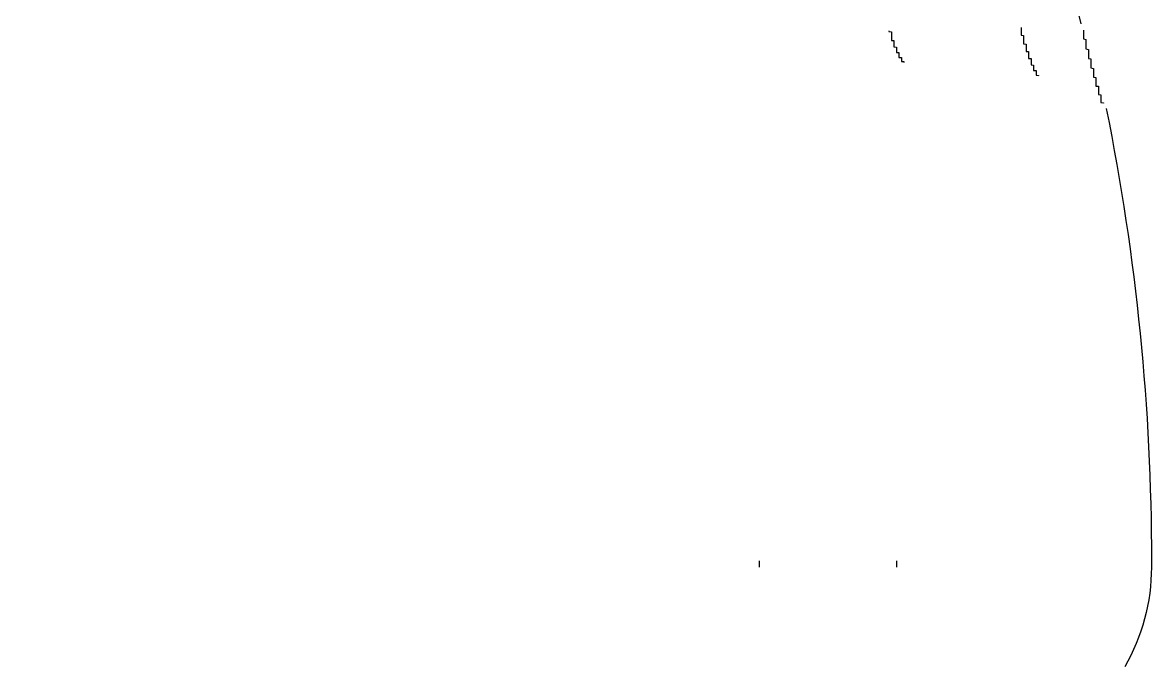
# Model space of a CAD drawing. Header units: millimetres. Extents: x 2698011 to 2856548, y 1019778 to 1210064.
# Drawn here: x 2783234.07 to 2783279.32, y 1123964.02 to 1123989.81 of the extents above; entities that cross this region are included whole.
import ezdxf

# ---------------------------------------------------------------- set-up
doc = ezdxf.new("R2010")
doc.units = ezdxf.units.MM
doc.layers.add('Bloques borde', color=9, linetype='Continuous')
doc.layers.add('Y_ CAJAS', color=9, linetype='Continuous')

# ---------------------------------------------------------------- blocks, each defined once
blk = doc.blocks.new('CO ALURA_  2500 tras 1120 CE ESQ - Inc')
at = {"layer": 'Bloques borde', "linetype": 'Continuous'}
for p, q in [((0.53009, -0.004742), (0.53009, -0.005)), ((0.53009, -0.004742), (0.53009, -0.005)), ((0.535583, -0.004742), (0.535583, -0.005)), ((0.535583, -0.004742), (0.535583, -0.005)), ((0.545794, -0.005), (0.545794, -0.004742)), ((0.545794, -0.005), (0.545794, -0.004742))]:
    blk.add_line(p, q, dxfattribs=at)
at = {"layer": 'Bloques borde'}
for points in [[(0.54307, -0.026259, 0), (0.54307, -0.026239, 0), (0.54307, -0.026219, 0), (0.54307, -0.026209, 0), (0.54307, -0.026189, 0), (0.54307, -0.026169, 0), (0.54307, -0.026149, 0), (0.54307, -0.026129, 0), (0.54307, -0.026119, 0), (0.54307, -0.026099, 0), (0.54307, -0.026079, 0), (0.54307, -0.026059, 0), (0.54307, -0.026049, 0), (0.54307, -0.026029, 0), (0.54307, -0.026009, 0), (0.54307, -0.025989, 0), (0.54307, -0.025979, 0), (0.54307, -0.025959, 0), (0.54307, -0.025939, 0), (0.54307, -0.025929, 0), (0.54307, -0.025909, 0), (0.54317, -0.025889, 0), (0.54317, -0.025879, 0), (0.54317, -0.025859, 0), (0.54317, -0.025839, 0), (0.54317, -0.025829, 0), (0.54317, -0.025809, 0), (0.54317, -0.025799, 0), (0.54317, -0.025779, 0), (0.54317, -0.025759, 0), (0.54317, -0.025749, 0), (0.54317, -0.025729, 0), (0.54317, -0.025709, 0), (0.54317, -0.025699, 0), (0.54317, -0.025679, 0), (0.54317, -0.025669, 0), (0.54317, -0.025649, 0), (0.54317, -0.025629, 0), (0.54317, -0.025619, 0), (0.54317, -0.025599, 0), (0.54317, -0.025589, 0), (0.54317, -0.025569, 0), (0.54317, -0.025549, 0), (0.54317, -0.025539, 0), (0.54317, -0.025519, 0), (0.54317, -0.025509, 0), (0.54327, -0.025489, 0), (0.54327, -0.025469, 0), (0.54327, -0.025459, 0), (0.54327, -0.025439, 0), (0.54327, -0.025429, 0), (0.54327, -0.025409, 0), (0.54327, -0.025389, 0), (0.54327, -0.025379, 0), (0.54327, -0.025359, 0), (0.54327, -0.025349, 0), (0.54327, -0.025329, 0), (0.54327, -0.025309, 0), (0.54327, -0.025299, 0), (0.54327, -0.025279, 0), (0.54327, -0.025269, 0), (0.54327, -0.025249, 0), (0.54327, -0.025239, 0), (0.54327, -0.025219, 0), (0.54327, -0.025199, 0), (0.54327, -0.025189, 0), (0.54327, -0.025169, 0), (0.54327, -0.025159, 0), (0.54327, -0.025139, 0), (0.54327, -0.025129, 0), (0.54337, -0.025109, 0), (0.54337, -0.025089, 0), (0.54337, -0.025079, 0), (0.54337, -0.025059, 0), (0.54337, -0.025049, 0), (0.54337, -0.025029, 0), (0.54337, -0.025019, 0), (0.54337, -0.024999, 0), (0.54337, -0.024989, 0), (0.54337, -0.024969, 0), (0.54337, -0.024959, 0), (0.54337, -0.024939, 0), (0.54337, -0.024929, 0), (0.54337, -0.024909, 0), (0.54337, -0.024899, 0), (0.54337, -0.024879, 0), (0.54337, -0.024869, 0), (0.54337, -0.024849, 0), (0.54337, -0.024839, 0), (0.54337, -0.024819, 0), (0.54337, -0.024809, 0), (0.54337, -0.024789, 0), (0.54337, -0.024779, 0), (0.54337, -0.024759, 0), (0.54337, -0.024749, 0), (0.54347, -0.024729, 0), (0.54347, -0.024719, 0), (0.54347, -0.024699, 0), (0.54347, -0.024689, 0), (0.54347, -0.024669, 0), (0.54347, -0.024659, 0), (0.54347, -0.024649, 0), (0.54347, -0.024629, 0), (0.54347, -0.024619, 0), (0.54347, -0.024599, 0), (0.54347, -0.024589, 0), (0.54347, -0.024579, 0), (0.54347, -0.024559, 0), (0.54347, -0.024549, 0), (0.54347, -0.024529, 0), (0.54347, -0.024519, 0), (0.54347, -0.024509, 0), (0.54347, -0.024489, 0), (0.54347, -0.024479, 0), (0.54347, -0.024469, 0), (0.54347, -0.024449, 0), (0.54347, -0.024439, 0), (0.54347, -0.024419, 0), (0.54347, -0.024409, 0), (0.54347, -0.024399, 0), (0.54347, -0.024389, 0), (0.54347, -0.024369, 0), (0.54357, -0.024359, 0), (0.54357, -0.024349, 0), (0.54357, -0.024329, 0), (0.54357, -0.024319, 0), (0.54357, -0.024309, 0), (0.54357, -0.024289, 0), (0.54357, -0.024279, 0), (0.54357, -0.024269, 0), (0.54357, -0.024259, 0), (0.54357, -0.024239, 0), (0.54357, -0.024229, 0), (0.54357, -0.024219, 0), (0.54357, -0.024209, 0), (0.54357, -0.024189, 0), (0.54357, -0.024179, 0), (0.54357, -0.024169, 0), (0.54357, -0.024159, 0), (0.54357, -0.024149, 0), (0.54357, -0.024129, 0), (0.54357, -0.024119, 0), (0.54357, -0.024109, 0), (0.54357, -0.024099, 0), (0.54357, -0.024089, 0), (0.54357, -0.024079, 0), (0.54357, -0.024069, 0), (0.54357, -0.024049, 0), (0.54357, -0.024039, 0), (0.54357, -0.024029, 0), (0.54357, -0.024019, 0), (0.54367, -0.024009, 0), (0.54367, -0.023999, 0), (0.54367, -0.023989, 0), (0.54367, -0.023979, 0), (0.54367, -0.023969, 0), (0.54367, -0.023949, 0), (0.54367, -0.023939, 0), (0.54367, -0.023929, 0), (0.54367, -0.023919, 0), (0.54367, -0.023909, 0), (0.54367, -0.023899, 0), (0.54367, -0.023889, 0), (0.54367, -0.023879, 0), (0.54367, -0.023869, 0), (0.54367, -0.023859, 0), (0.54367, -0.023849, 0), (0.54367, -0.023839, 0), (0.54367, -0.023829, 0), (0.54367, -0.023819, 0), (0.54367, -0.023809, 0), (0.54367, -0.023799, 0), (0.54367, -0.023789, 0), (0.54367, -0.023779, 0), (0.54367, -0.023769, 0), (0.54367, -0.023759, 0), (0.54367, -0.023759, 0), (0.54367, -0.023749, 0), (0.54367, -0.023739, 0), (0.54367, -0.023729, 0), (0.54367, -0.023719, 0), (0.54367, -0.023709, 0), (0.54367, -0.023699, 0), (0.54367, -0.023689, 0), (0.54367, -0.023679, 0), (0.54367, -0.023679, 0), (0.54377, -0.023669, 0), (0.54377, -0.023659, 0), (0.54377, -0.023649, 0), (0.54377, -0.023639, 0), (0.54377, -0.023629, 0), (0.54377, -0.023629, 0), (0.54377, -0.023619, 0), (0.54377, -0.023609, 0), (0.54377, -0.023599, 0), (0.54377, -0.023599, 0), (0.54377, -0.023589, 0), (0.54377, -0.023579, 0), (0.54377, -0.023569, 0), (0.54377, -0.023569, 0), (0.54377, -0.023559, 0), (0.54377, -0.023549, 0), (0.54377, -0.023539, 0), (0.54377, -0.023539, 0), (0.54377, -0.023529, 0), (0.54377, -0.023519, 0), (0.54377, -0.023519, 0), (0.54377, -0.023509, 0), (0.54377, -0.023509, 0), (0.54377, -0.023499, 0), (0.54377, -0.023489, 0), (0.54377, -0.023489, 0), (0.54377, -0.023479, 0), (0.54377, -0.023479, 0), (0.54377, -0.023469, 0), (0.54377, -0.023459, 0), (0.54377, -0.023459, 0), (0.54377, -0.023449, 0), (0.54377, -0.023449, 0), (0.54377, -0.023439, 0), (0.54377, -0.023439, 0), (0.54377, -0.023429, 0), (0.54377, -0.023429, 0), (0.54377, -0.023419, 0), (0.54377, -0.023419, 0), (0.54377, -0.023409, 0), (0.54377, -0.023409, 0), (0.54377, -0.023409, 0), (0.54377, -0.023399, 0), (0.54377, -0.023399, 0), (0.54377, -0.023389, 0), (0.54377, -0.023389, 0), (0.54377, -0.023389, 0), (0.54377, -0.023379, 0), (0.54377, -0.023379, 0), (0.54377, -0.023379, 0), (0.54377, -0.023369, 0), (0.54377, -0.023369, 0), (0.54377, -0.023369, 0), (0.54377, -0.023359, 0), (0.54377, -0.023359, 0), (0.54377, -0.023359, 0), (0.54377, -0.023359, 0), (0.54387, -0.023349, 0), (0.54387, -0.023349, 0), (0.54387, -0.023349, 0), (0.54387, -0.023349, 0), (0.54387, -0.023349, 0), (0.54387, -0.023349, 0), (0.54387, -0.023349, 0), (0.54387, -0.023339, 0), (0.54387, -0.023339, 0), (0.54387, -0.023339, 0), (0.54387, -0.023339, 0), (0.54387, -0.023339, 0), (0.54387, -0.023339, 0)], [(0.54307, -0.026259, 0), (0.54307, -0.026239, 0), (0.54307, -0.026219, 0), (0.54307, -0.026209, 0), (0.54307, -0.026189, 0), (0.54307, -0.026169, 0), (0.54307, -0.026149, 0), (0.54307, -0.026129, 0), (0.54307, -0.026119, 0), (0.54307, -0.026099, 0), (0.54307, -0.026079, 0), (0.54307, -0.026059, 0), (0.54307, -0.026049, 0), (0.54307, -0.026029, 0), (0.54307, -0.026009, 0), (0.54307, -0.025989, 0), (0.54307, -0.025979, 0), (0.54307, -0.025959, 0), (0.54307, -0.025939, 0), (0.54307, -0.025929, 0), (0.54307, -0.025909, 0), (0.54317, -0.025889, 0), (0.54317, -0.025879, 0), (0.54317, -0.025859, 0), (0.54317, -0.025839, 0), (0.54317, -0.025829, 0), (0.54317, -0.025809, 0), (0.54317, -0.025799, 0), (0.54317, -0.025779, 0), (0.54317, -0.025759, 0), (0.54317, -0.025749, 0), (0.54317, -0.025729, 0), (0.54317, -0.025709, 0), (0.54317, -0.025699, 0), (0.54317, -0.025679, 0), (0.54317, -0.025669, 0), (0.54317, -0.025649, 0), (0.54317, -0.025629, 0), (0.54317, -0.025619, 0), (0.54317, -0.025599, 0), (0.54317, -0.025589, 0), (0.54317, -0.025569, 0), (0.54317, -0.025549, 0), (0.54317, -0.025539, 0), (0.54317, -0.025519, 0), (0.54317, -0.025509, 0), (0.54327, -0.025489, 0), (0.54327, -0.025469, 0), (0.54327, -0.025459, 0), (0.54327, -0.025439, 0), (0.54327, -0.025429, 0), (0.54327, -0.025409, 0), (0.54327, -0.025389, 0), (0.54327, -0.025379, 0), (0.54327, -0.025359, 0), (0.54327, -0.025349, 0), (0.54327, -0.025329, 0), (0.54327, -0.025309, 0), (0.54327, -0.025299, 0), (0.54327, -0.025279, 0), (0.54327, -0.025269, 0), (0.54327, -0.025249, 0), (0.54327, -0.025239, 0), (0.54327, -0.025219, 0), (0.54327, -0.025199, 0), (0.54327, -0.025189, 0), (0.54327, -0.025169, 0), (0.54327, -0.025159, 0), (0.54327, -0.025139, 0), (0.54327, -0.025129, 0), (0.54337, -0.025109, 0), (0.54337, -0.025089, 0), (0.54337, -0.025079, 0), (0.54337, -0.025059, 0), (0.54337, -0.025049, 0), (0.54337, -0.025029, 0), (0.54337, -0.025019, 0), (0.54337, -0.024999, 0), (0.54337, -0.024989, 0), (0.54337, -0.024969, 0), (0.54337, -0.024959, 0), (0.54337, -0.024939, 0), (0.54337, -0.024929, 0), (0.54337, -0.024909, 0), (0.54337, -0.024899, 0), (0.54337, -0.024879, 0), (0.54337, -0.024869, 0), (0.54337, -0.024849, 0), (0.54337, -0.024839, 0), (0.54337, -0.024819, 0), (0.54337, -0.024809, 0), (0.54337, -0.024789, 0), (0.54337, -0.024779, 0), (0.54337, -0.024759, 0), (0.54337, -0.024749, 0), (0.54347, -0.024729, 0), (0.54347, -0.024719, 0), (0.54347, -0.024699, 0), (0.54347, -0.024689, 0), (0.54347, -0.024669, 0), (0.54347, -0.024659, 0), (0.54347, -0.024649, 0), (0.54347, -0.024629, 0), (0.54347, -0.024619, 0), (0.54347, -0.024599, 0), (0.54347, -0.024589, 0), (0.54347, -0.024579, 0), (0.54347, -0.024559, 0), (0.54347, -0.024549, 0), (0.54347, -0.024529, 0), (0.54347, -0.024519, 0), (0.54347, -0.024509, 0), (0.54347, -0.024489, 0), (0.54347, -0.024479, 0), (0.54347, -0.024469, 0), (0.54347, -0.024449, 0), (0.54347, -0.024439, 0), (0.54347, -0.024419, 0), (0.54347, -0.024409, 0), (0.54347, -0.024399, 0), (0.54347, -0.024389, 0), (0.54347, -0.024369, 0), (0.54357, -0.024359, 0), (0.54357, -0.024349, 0), (0.54357, -0.024329, 0), (0.54357, -0.024319, 0), (0.54357, -0.024309, 0), (0.54357, -0.024289, 0), (0.54357, -0.024279, 0), (0.54357, -0.024269, 0), (0.54357, -0.024259, 0), (0.54357, -0.024239, 0), (0.54357, -0.024229, 0), (0.54357, -0.024219, 0), (0.54357, -0.024209, 0), (0.54357, -0.024189, 0), (0.54357, -0.024179, 0), (0.54357, -0.024169, 0), (0.54357, -0.024159, 0), (0.54357, -0.024149, 0), (0.54357, -0.024129, 0), (0.54357, -0.024119, 0), (0.54357, -0.024109, 0), (0.54357, -0.024099, 0), (0.54357, -0.024089, 0), (0.54357, -0.024079, 0), (0.54357, -0.024069, 0), (0.54357, -0.024049, 0), (0.54357, -0.024039, 0), (0.54357, -0.024029, 0), (0.54357, -0.024019, 0), (0.54367, -0.024009, 0), (0.54367, -0.023999, 0), (0.54367, -0.023989, 0), (0.54367, -0.023979, 0), (0.54367, -0.023969, 0), (0.54367, -0.023949, 0), (0.54367, -0.023939, 0), (0.54367, -0.023929, 0), (0.54367, -0.023919, 0), (0.54367, -0.023909, 0), (0.54367, -0.023899, 0), (0.54367, -0.023889, 0), (0.54367, -0.023879, 0), (0.54367, -0.023869, 0), (0.54367, -0.023859, 0), (0.54367, -0.023849, 0), (0.54367, -0.023839, 0), (0.54367, -0.023829, 0), (0.54367, -0.023819, 0), (0.54367, -0.023809, 0), (0.54367, -0.023799, 0), (0.54367, -0.023789, 0), (0.54367, -0.023779, 0), (0.54367, -0.023769, 0), (0.54367, -0.023759, 0), (0.54367, -0.023759, 0), (0.54367, -0.023749, 0), (0.54367, -0.023739, 0), (0.54367, -0.023729, 0), (0.54367, -0.023719, 0), (0.54367, -0.023709, 0), (0.54367, -0.023699, 0), (0.54367, -0.023689, 0), (0.54367, -0.023679, 0), (0.54367, -0.023679, 0), (0.54377, -0.023669, 0), (0.54377, -0.023659, 0), (0.54377, -0.023649, 0), (0.54377, -0.023639, 0), (0.54377, -0.023629, 0), (0.54377, -0.023629, 0), (0.54377, -0.023619, 0), (0.54377, -0.023609, 0), (0.54377, -0.023599, 0), (0.54377, -0.023599, 0), (0.54377, -0.023589, 0), (0.54377, -0.023579, 0), (0.54377, -0.023569, 0), (0.54377, -0.023569, 0), (0.54377, -0.023559, 0), (0.54377, -0.023549, 0), (0.54377, -0.023539, 0), (0.54377, -0.023539, 0), (0.54377, -0.023529, 0), (0.54377, -0.023519, 0), (0.54377, -0.023519, 0), (0.54377, -0.023509, 0), (0.54377, -0.023509, 0), (0.54377, -0.023499, 0), (0.54377, -0.023489, 0), (0.54377, -0.023489, 0), (0.54377, -0.023479, 0), (0.54377, -0.023479, 0), (0.54377, -0.023469, 0), (0.54377, -0.023459, 0), (0.54377, -0.023459, 0), (0.54377, -0.023449, 0), (0.54377, -0.023449, 0), (0.54377, -0.023439, 0), (0.54377, -0.023439, 0), (0.54377, -0.023429, 0), (0.54377, -0.023429, 0), (0.54377, -0.023419, 0), (0.54377, -0.023419, 0), (0.54377, -0.023409, 0), (0.54377, -0.023409, 0), (0.54377, -0.023409, 0), (0.54377, -0.023399, 0), (0.54377, -0.023399, 0), (0.54377, -0.023389, 0), (0.54377, -0.023389, 0), (0.54377, -0.023389, 0), (0.54377, -0.023379, 0), (0.54377, -0.023379, 0), (0.54377, -0.023379, 0), (0.54377, -0.023369, 0), (0.54377, -0.023369, 0), (0.54377, -0.023369, 0), (0.54377, -0.023359, 0), (0.54377, -0.023359, 0), (0.54377, -0.023359, 0), (0.54377, -0.023359, 0), (0.54387, -0.023349, 0), (0.54387, -0.023349, 0), (0.54387, -0.023349, 0), (0.54387, -0.023349, 0), (0.54387, -0.023349, 0), (0.54387, -0.023349, 0), (0.54387, -0.023349, 0), (0.54387, -0.023339, 0), (0.54387, -0.023339, 0), (0.54387, -0.023339, 0), (0.54387, -0.023339, 0), (0.54387, -0.023339, 0), (0.54387, -0.023339, 0)], [(0.54057, -0.026369, 0), (0.54057, -0.026349, 0), (0.54057, -0.026339, 0), (0.54057, -0.026329, 0), (0.54057, -0.026319, 0), (0.54057, -0.026309, 0), (0.54057, -0.026289, 0), (0.54057, -0.026279, 0), (0.54057, -0.026269, 0), (0.54057, -0.026259, 0), (0.54057, -0.026249, 0), (0.54057, -0.026239, 0), (0.54057, -0.026229, 0), (0.54057, -0.026209, 0), (0.54057, -0.026199, 0), (0.54057, -0.026189, 0), (0.54057, -0.026179, 0), (0.54057, -0.026169, 0), (0.54057, -0.026159, 0), (0.54057, -0.026149, 0), (0.54057, -0.026139, 0), (0.54057, -0.026129, 0), (0.54057, -0.026109, 0), (0.54057, -0.026099, 0), (0.54057, -0.026089, 0), (0.54057, -0.026079, 0), (0.54057, -0.026069, 0), (0.54057, -0.026059, 0), (0.54067, -0.026049, 0), (0.54067, -0.026039, 0), (0.54067, -0.026029, 0), (0.54067, -0.026019, 0), (0.54067, -0.026009, 0), (0.54067, -0.025999, 0), (0.54067, -0.025989, 0), (0.54067, -0.025969, 0), (0.54067, -0.025959, 0), (0.54067, -0.025949, 0), (0.54067, -0.025939, 0), (0.54067, -0.025929, 0), (0.54067, -0.025919, 0), (0.54067, -0.025909, 0), (0.54067, -0.025899, 0), (0.54067, -0.025889, 0), (0.54067, -0.025879, 0), (0.54067, -0.025869, 0), (0.54067, -0.025859, 0), (0.54067, -0.025849, 0), (0.54067, -0.025839, 0), (0.54067, -0.025819, 0), (0.54067, -0.025809, 0), (0.54067, -0.025799, 0), (0.54067, -0.025789, 0), (0.54067, -0.025779, 0), (0.54067, -0.025769, 0), (0.54067, -0.025759, 0), (0.54067, -0.025749, 0), (0.54067, -0.025739, 0), (0.54067, -0.025729, 0), (0.54067, -0.025719, 0), (0.54067, -0.025709, 0), (0.54077, -0.025699, 0), (0.54077, -0.025689, 0), (0.54077, -0.025679, 0), (0.54077, -0.025659, 0), (0.54077, -0.025649, 0), (0.54077, -0.025639, 0), (0.54077, -0.025629, 0), (0.54077, -0.025619, 0), (0.54077, -0.025609, 0), (0.54077, -0.025599, 0), (0.54077, -0.025589, 0), (0.54077, -0.025579, 0), (0.54077, -0.025569, 0), (0.54077, -0.025559, 0), (0.54077, -0.025549, 0), (0.54077, -0.025539, 0), (0.54077, -0.025529, 0), (0.54077, -0.025519, 0), (0.54077, -0.025509, 0), (0.54077, -0.025499, 0), (0.54077, -0.025489, 0), (0.54077, -0.025479, 0), (0.54077, -0.025469, 0), (0.54077, -0.025459, 0), (0.54077, -0.025449, 0), (0.54077, -0.025439, 0), (0.54077, -0.025429, 0), (0.54077, -0.025419, 0), (0.54077, -0.025409, 0), (0.54087, -0.025399, 0), (0.54087, -0.025389, 0), (0.54087, -0.025379, 0), (0.54087, -0.025369, 0), (0.54087, -0.025359, 0), (0.54087, -0.025349, 0), (0.54087, -0.025339, 0), (0.54087, -0.025329, 0), (0.54087, -0.025319, 0), (0.54087, -0.025309, 0), (0.54087, -0.025299, 0), (0.54087, -0.025289, 0), (0.54087, -0.025279, 0), (0.54087, -0.025269, 0), (0.54087, -0.025259, 0), (0.54087, -0.025249, 0), (0.54087, -0.025239, 0), (0.54087, -0.025229, 0), (0.54087, -0.025219, 0), (0.54087, -0.025209, 0), (0.54087, -0.025199, 0), (0.54087, -0.025189, 0), (0.54087, -0.025179, 0), (0.54087, -0.025169, 0), (0.54087, -0.025159, 0), (0.54087, -0.025149, 0), (0.54087, -0.025139, 0), (0.54087, -0.025139, 0), (0.54087, -0.025129, 0), (0.54097, -0.025119, 0), (0.54097, -0.025109, 0), (0.54097, -0.025099, 0), (0.54097, -0.025089, 0), (0.54097, -0.025079, 0), (0.54097, -0.025069, 0), (0.54097, -0.025059, 0), (0.54097, -0.025059, 0), (0.54097, -0.025049, 0), (0.54097, -0.025039, 0), (0.54097, -0.025029, 0), (0.54097, -0.025019, 0), (0.54097, -0.025009, 0), (0.54097, -0.024999, 0), (0.54097, -0.024999, 0), (0.54097, -0.024989, 0), (0.54097, -0.024979, 0), (0.54097, -0.024969, 0), (0.54097, -0.024959, 0), (0.54097, -0.024949, 0), (0.54097, -0.024949, 0), (0.54097, -0.024939, 0), (0.54097, -0.024929, 0), (0.54097, -0.024919, 0), (0.54097, -0.024909, 0), (0.54097, -0.024909, 0), (0.54097, -0.024899, 0), (0.54097, -0.024889, 0), (0.54097, -0.024879, 0), (0.54097, -0.024869, 0), (0.54097, -0.024869, 0), (0.54107, -0.024859, 0), (0.54107, -0.024849, 0), (0.54107, -0.024839, 0), (0.54107, -0.024839, 0), (0.54107, -0.024829, 0), (0.54107, -0.024819, 0), (0.54107, -0.024809, 0), (0.54107, -0.024809, 0), (0.54107, -0.024799, 0), (0.54107, -0.024789, 0), (0.54107, -0.024789, 0), (0.54107, -0.024779, 0), (0.54107, -0.024769, 0), (0.54107, -0.024769, 0), (0.54107, -0.024759, 0), (0.54107, -0.024749, 0), (0.54107, -0.024749, 0), (0.54107, -0.024739, 0), (0.54107, -0.024729, 0), (0.54107, -0.024729, 0), (0.54107, -0.024719, 0), (0.54107, -0.024709, 0), (0.54107, -0.024709, 0), (0.54107, -0.024699, 0), (0.54107, -0.024689, 0), (0.54107, -0.024689, 0), (0.54107, -0.024679, 0), (0.54107, -0.024679, 0), (0.54107, -0.024669, 0), (0.54107, -0.024659, 0), (0.54107, -0.024659, 0), (0.54107, -0.024649, 0), (0.54107, -0.024649, 0), (0.54107, -0.024639, 0), (0.54117, -0.024639, 0), (0.54117, -0.024629, 0), (0.54117, -0.024629, 0), (0.54117, -0.024619, 0), (0.54117, -0.024609, 0), (0.54117, -0.024609, 0), (0.54117, -0.024599, 0), (0.54117, -0.024599, 0), (0.54117, -0.024589, 0), (0.54117, -0.024589, 0), (0.54117, -0.024579, 0), (0.54117, -0.024579, 0), (0.54117, -0.024569, 0), (0.54117, -0.024569, 0), (0.54117, -0.024569, 0), (0.54117, -0.024559, 0), (0.54117, -0.024559, 0), (0.54117, -0.024549, 0), (0.54117, -0.024549, 0), (0.54117, -0.024539, 0), (0.54117, -0.024539, 0), (0.54117, -0.024539, 0), (0.54117, -0.024529, 0), (0.54117, -0.024529, 0), (0.54117, -0.024519, 0), (0.54117, -0.024519, 0), (0.54117, -0.024519, 0), (0.54117, -0.024509, 0), (0.54117, -0.024509, 0), (0.54117, -0.024499, 0), (0.54117, -0.024499, 0), (0.54117, -0.024499, 0), (0.54117, -0.024489, 0), (0.54117, -0.024489, 0), (0.54117, -0.024489, 0), (0.54117, -0.024489, 0), (0.54117, -0.024479, 0), (0.54117, -0.024479, 0), (0.54117, -0.024479, 0), (0.54117, -0.024469, 0), (0.54117, -0.024469, 0), (0.54117, -0.024469, 0), (0.54117, -0.024469, 0), (0.54117, -0.024459, 0), (0.54117, -0.024459, 0), (0.54117, -0.024459, 0), (0.54117, -0.024459, 0), (0.54117, -0.024449, 0), (0.54117, -0.024449, 0), (0.54117, -0.024449, 0), (0.54117, -0.024449, 0), (0.54117, -0.024449, 0), (0.54127, -0.024439, 0), (0.54127, -0.024439, 0), (0.54127, -0.024439, 0), (0.54127, -0.024439, 0), (0.54127, -0.024439, 0), (0.54127, -0.024439, 0), (0.54127, -0.024439, 0), (0.54127, -0.024429, 0), (0.54127, -0.024429, 0), (0.54127, -0.024429, 0), (0.54127, -0.024429, 0), (0.54127, -0.024429, 0), (0.54127, -0.024429, 0), (0.54127, -0.024429, 0), (0.54127, -0.024429, 0), (0.54127, -0.024429, 0), (0.54127, -0.024429, 0), (0.54127, -0.024429, 0), (0.54127, -0.024429, 0), (0.54127, -0.024429, 0)], [(0.54057, -0.026369, 0), (0.54057, -0.026349, 0), (0.54057, -0.026339, 0), (0.54057, -0.026329, 0), (0.54057, -0.026319, 0), (0.54057, -0.026309, 0), (0.54057, -0.026289, 0), (0.54057, -0.026279, 0), (0.54057, -0.026269, 0), (0.54057, -0.026259, 0), (0.54057, -0.026249, 0), (0.54057, -0.026239, 0), (0.54057, -0.026229, 0), (0.54057, -0.026209, 0), (0.54057, -0.026199, 0), (0.54057, -0.026189, 0), (0.54057, -0.026179, 0), (0.54057, -0.026169, 0), (0.54057, -0.026159, 0), (0.54057, -0.026149, 0), (0.54057, -0.026139, 0), (0.54057, -0.026129, 0), (0.54057, -0.026109, 0), (0.54057, -0.026099, 0), (0.54057, -0.026089, 0), (0.54057, -0.026079, 0), (0.54057, -0.026069, 0), (0.54057, -0.026059, 0), (0.54067, -0.026049, 0), (0.54067, -0.026039, 0), (0.54067, -0.026029, 0), (0.54067, -0.026019, 0), (0.54067, -0.026009, 0), (0.54067, -0.025999, 0), (0.54067, -0.025989, 0), (0.54067, -0.025969, 0), (0.54067, -0.025959, 0), (0.54067, -0.025949, 0), (0.54067, -0.025939, 0), (0.54067, -0.025929, 0), (0.54067, -0.025919, 0), (0.54067, -0.025909, 0), (0.54067, -0.025899, 0), (0.54067, -0.025889, 0), (0.54067, -0.025879, 0), (0.54067, -0.025869, 0), (0.54067, -0.025859, 0), (0.54067, -0.025849, 0), (0.54067, -0.025839, 0), (0.54067, -0.025819, 0), (0.54067, -0.025809, 0), (0.54067, -0.025799, 0), (0.54067, -0.025789, 0), (0.54067, -0.025779, 0), (0.54067, -0.025769, 0), (0.54067, -0.025759, 0), (0.54067, -0.025749, 0), (0.54067, -0.025739, 0), (0.54067, -0.025729, 0), (0.54067, -0.025719, 0), (0.54067, -0.025709, 0), (0.54077, -0.025699, 0), (0.54077, -0.025689, 0), (0.54077, -0.025679, 0), (0.54077, -0.025659, 0), (0.54077, -0.025649, 0), (0.54077, -0.025639, 0), (0.54077, -0.025629, 0), (0.54077, -0.025619, 0), (0.54077, -0.025609, 0), (0.54077, -0.025599, 0), (0.54077, -0.025589, 0), (0.54077, -0.025579, 0), (0.54077, -0.025569, 0), (0.54077, -0.025559, 0), (0.54077, -0.025549, 0), (0.54077, -0.025539, 0), (0.54077, -0.025529, 0), (0.54077, -0.025519, 0), (0.54077, -0.025509, 0), (0.54077, -0.025499, 0), (0.54077, -0.025489, 0), (0.54077, -0.025479, 0), (0.54077, -0.025469, 0), (0.54077, -0.025459, 0), (0.54077, -0.025449, 0), (0.54077, -0.025439, 0), (0.54077, -0.025429, 0), (0.54077, -0.025419, 0), (0.54077, -0.025409, 0), (0.54087, -0.025399, 0), (0.54087, -0.025389, 0), (0.54087, -0.025379, 0), (0.54087, -0.025369, 0), (0.54087, -0.025359, 0), (0.54087, -0.025349, 0), (0.54087, -0.025339, 0), (0.54087, -0.025329, 0), (0.54087, -0.025319, 0), (0.54087, -0.025309, 0), (0.54087, -0.025299, 0), (0.54087, -0.025289, 0), (0.54087, -0.025279, 0), (0.54087, -0.025269, 0), (0.54087, -0.025259, 0), (0.54087, -0.025249, 0), (0.54087, -0.025239, 0), (0.54087, -0.025229, 0), (0.54087, -0.025219, 0), (0.54087, -0.025209, 0), (0.54087, -0.025199, 0), (0.54087, -0.025189, 0), (0.54087, -0.025179, 0), (0.54087, -0.025169, 0), (0.54087, -0.025159, 0), (0.54087, -0.025149, 0), (0.54087, -0.025139, 0), (0.54087, -0.025139, 0), (0.54087, -0.025129, 0), (0.54097, -0.025119, 0), (0.54097, -0.025109, 0), (0.54097, -0.025099, 0), (0.54097, -0.025089, 0), (0.54097, -0.025079, 0), (0.54097, -0.025069, 0), (0.54097, -0.025059, 0), (0.54097, -0.025059, 0), (0.54097, -0.025049, 0), (0.54097, -0.025039, 0), (0.54097, -0.025029, 0), (0.54097, -0.025019, 0), (0.54097, -0.025009, 0), (0.54097, -0.024999, 0), (0.54097, -0.024999, 0), (0.54097, -0.024989, 0), (0.54097, -0.024979, 0), (0.54097, -0.024969, 0), (0.54097, -0.024959, 0), (0.54097, -0.024949, 0), (0.54097, -0.024949, 0), (0.54097, -0.024939, 0), (0.54097, -0.024929, 0), (0.54097, -0.024919, 0), (0.54097, -0.024909, 0), (0.54097, -0.024909, 0), (0.54097, -0.024899, 0), (0.54097, -0.024889, 0), (0.54097, -0.024879, 0), (0.54097, -0.024869, 0), (0.54097, -0.024869, 0), (0.54107, -0.024859, 0), (0.54107, -0.024849, 0), (0.54107, -0.024839, 0), (0.54107, -0.024839, 0), (0.54107, -0.024829, 0), (0.54107, -0.024819, 0), (0.54107, -0.024809, 0), (0.54107, -0.024809, 0), (0.54107, -0.024799, 0), (0.54107, -0.024789, 0), (0.54107, -0.024789, 0), (0.54107, -0.024779, 0), (0.54107, -0.024769, 0), (0.54107, -0.024769, 0), (0.54107, -0.024759, 0), (0.54107, -0.024749, 0), (0.54107, -0.024749, 0), (0.54107, -0.024739, 0), (0.54107, -0.024729, 0), (0.54107, -0.024729, 0), (0.54107, -0.024719, 0), (0.54107, -0.024709, 0), (0.54107, -0.024709, 0), (0.54107, -0.024699, 0), (0.54107, -0.024689, 0), (0.54107, -0.024689, 0), (0.54107, -0.024679, 0), (0.54107, -0.024679, 0), (0.54107, -0.024669, 0), (0.54107, -0.024659, 0), (0.54107, -0.024659, 0), (0.54107, -0.024649, 0), (0.54107, -0.024649, 0), (0.54107, -0.024639, 0), (0.54117, -0.024639, 0), (0.54117, -0.024629, 0), (0.54117, -0.024629, 0), (0.54117, -0.024619, 0), (0.54117, -0.024609, 0), (0.54117, -0.024609, 0), (0.54117, -0.024599, 0), (0.54117, -0.024599, 0), (0.54117, -0.024589, 0), (0.54117, -0.024589, 0), (0.54117, -0.024579, 0), (0.54117, -0.024579, 0), (0.54117, -0.024569, 0), (0.54117, -0.024569, 0), (0.54117, -0.024569, 0), (0.54117, -0.024559, 0), (0.54117, -0.024559, 0), (0.54117, -0.024549, 0), (0.54117, -0.024549, 0), (0.54117, -0.024539, 0), (0.54117, -0.024539, 0), (0.54117, -0.024539, 0), (0.54117, -0.024529, 0), (0.54117, -0.024529, 0), (0.54117, -0.024519, 0), (0.54117, -0.024519, 0), (0.54117, -0.024519, 0), (0.54117, -0.024509, 0), (0.54117, -0.024509, 0), (0.54117, -0.024499, 0), (0.54117, -0.024499, 0), (0.54117, -0.024499, 0), (0.54117, -0.024489, 0), (0.54117, -0.024489, 0), (0.54117, -0.024489, 0), (0.54117, -0.024489, 0), (0.54117, -0.024479, 0), (0.54117, -0.024479, 0), (0.54117, -0.024479, 0), (0.54117, -0.024469, 0), (0.54117, -0.024469, 0), (0.54117, -0.024469, 0), (0.54117, -0.024469, 0), (0.54117, -0.024459, 0), (0.54117, -0.024459, 0), (0.54117, -0.024459, 0), (0.54117, -0.024459, 0), (0.54117, -0.024449, 0), (0.54117, -0.024449, 0), (0.54117, -0.024449, 0), (0.54117, -0.024449, 0), (0.54117, -0.024449, 0), (0.54127, -0.024439, 0), (0.54127, -0.024439, 0), (0.54127, -0.024439, 0), (0.54127, -0.024439, 0), (0.54127, -0.024439, 0), (0.54127, -0.024439, 0), (0.54127, -0.024439, 0), (0.54127, -0.024429, 0), (0.54127, -0.024429, 0), (0.54127, -0.024429, 0), (0.54127, -0.024429, 0), (0.54127, -0.024429, 0), (0.54127, -0.024429, 0), (0.54127, -0.024429, 0), (0.54127, -0.024429, 0), (0.54127, -0.024429, 0), (0.54127, -0.024429, 0), (0.54127, -0.024429, 0), (0.54127, -0.024429, 0), (0.54127, -0.024429, 0)], [(0.53527, -0.026229, 0), (0.53527, -0.026229, 0), (0.53527, -0.026219, 0), (0.53527, -0.026209, 0), (0.53527, -0.026199, 0), (0.53537, -0.026189, 0), (0.53537, -0.026179, 0), (0.53537, -0.026179, 0), (0.53537, -0.026169, 0), (0.53537, -0.026159, 0), (0.53537, -0.026149, 0), (0.53537, -0.026139, 0), (0.53537, -0.026139, 0), (0.53537, -0.026129, 0), (0.53537, -0.026119, 0), (0.53537, -0.026109, 0), (0.53537, -0.026099, 0), (0.53537, -0.026099, 0), (0.53537, -0.026089, 0), (0.53537, -0.026079, 0), (0.53537, -0.026069, 0), (0.53537, -0.026069, 0), (0.53537, -0.026059, 0), (0.53537, -0.026049, 0), (0.53537, -0.026039, 0), (0.53537, -0.026039, 0), (0.53537, -0.026029, 0), (0.53537, -0.026019, 0), (0.53537, -0.026009, 0), (0.53537, -0.026009, 0), (0.53537, -0.025999, 0), (0.53537, -0.025989, 0), (0.53537, -0.025979, 0), (0.53537, -0.025969, 0), (0.53537, -0.025969, 0), (0.53537, -0.025959, 0), (0.53537, -0.025949, 0), (0.53537, -0.025939, 0), (0.53537, -0.025939, 0), (0.53537, -0.025929, 0), (0.53537, -0.025919, 0), (0.53537, -0.025909, 0), (0.53537, -0.025909, 0), (0.53537, -0.025899, 0), (0.53537, -0.025889, 0), (0.53537, -0.025879, 0), (0.53537, -0.025869, 0), (0.53537, -0.025869, 0), (0.53537, -0.025859, 0), (0.53537, -0.025849, 0), (0.53547, -0.025839, 0), (0.53547, -0.025839, 0), (0.53547, -0.025829, 0), (0.53547, -0.025819, 0), (0.53547, -0.025809, 0), (0.53547, -0.025809, 0), (0.53547, -0.025799, 0), (0.53547, -0.025789, 0), (0.53547, -0.025779, 0), (0.53547, -0.025779, 0), (0.53547, -0.025769, 0), (0.53547, -0.025759, 0), (0.53547, -0.025749, 0), (0.53547, -0.025749, 0), (0.53547, -0.025739, 0), (0.53547, -0.025729, 0), (0.53547, -0.025719, 0), (0.53547, -0.025719, 0), (0.53547, -0.025709, 0), (0.53547, -0.025699, 0), (0.53547, -0.025699, 0), (0.53547, -0.025689, 0), (0.53547, -0.025679, 0), (0.53547, -0.025669, 0), (0.53547, -0.025669, 0), (0.53547, -0.025659, 0), (0.53547, -0.025649, 0), (0.53547, -0.025639, 0), (0.53547, -0.025639, 0), (0.53547, -0.025629, 0), (0.53547, -0.025619, 0), (0.53547, -0.025619, 0), (0.53547, -0.025609, 0), (0.53547, -0.025599, 0), (0.53547, -0.025599, 0), (0.53547, -0.025589, 0), (0.53557, -0.025579, 0), (0.53557, -0.025569, 0), (0.53557, -0.025569, 0), (0.53557, -0.025559, 0), (0.53557, -0.025549, 0), (0.53557, -0.025549, 0), (0.53557, -0.025539, 0), (0.53557, -0.025529, 0), (0.53557, -0.025529, 0), (0.53557, -0.025519, 0), (0.53557, -0.025509, 0), (0.53557, -0.025509, 0), (0.53557, -0.025499, 0), (0.53557, -0.025489, 0), (0.53557, -0.025489, 0), (0.53557, -0.025479, 0), (0.53557, -0.025469, 0), (0.53557, -0.025469, 0), (0.53557, -0.025459, 0), (0.53557, -0.025449, 0), (0.53557, -0.025449, 0), (0.53557, -0.025439, 0), (0.53557, -0.025439, 0), (0.53557, -0.025429, 0), (0.53557, -0.025419, 0), (0.53557, -0.025419, 0), (0.53557, -0.025409, 0), (0.53557, -0.025399, 0), (0.53557, -0.025399, 0), (0.53557, -0.025389, 0), (0.53557, -0.025389, 0), (0.53557, -0.025379, 0), (0.53557, -0.025369, 0), (0.53557, -0.025369, 0), (0.53557, -0.025359, 0), (0.53567, -0.025359, 0), (0.53567, -0.025349, 0), (0.53567, -0.025349, 0), (0.53567, -0.025339, 0), (0.53567, -0.025329, 0), (0.53567, -0.025329, 0), (0.53567, -0.025319, 0), (0.53567, -0.025319, 0), (0.53567, -0.025309, 0), (0.53567, -0.025309, 0), (0.53567, -0.025299, 0), (0.53567, -0.025299, 0), (0.53567, -0.025289, 0), (0.53567, -0.025279, 0), (0.53567, -0.025279, 0), (0.53567, -0.025269, 0), (0.53567, -0.025269, 0), (0.53567, -0.025259, 0), (0.53567, -0.025259, 0), (0.53567, -0.025249, 0), (0.53567, -0.025249, 0), (0.53567, -0.025239, 0), (0.53567, -0.025239, 0), (0.53567, -0.025229, 0), (0.53567, -0.025229, 0), (0.53567, -0.025219, 0), (0.53567, -0.025219, 0), (0.53567, -0.025209, 0), (0.53567, -0.025209, 0), (0.53567, -0.025199, 0), (0.53567, -0.025199, 0), (0.53567, -0.025199, 0), (0.53567, -0.025189, 0), (0.53567, -0.025189, 0), (0.53567, -0.025179, 0), (0.53567, -0.025179, 0), (0.53567, -0.025169, 0), (0.53567, -0.025169, 0), (0.53577, -0.025159, 0), (0.53577, -0.025159, 0), (0.53577, -0.025159, 0), (0.53577, -0.025149, 0), (0.53577, -0.025149, 0), (0.53577, -0.025139, 0), (0.53577, -0.025139, 0), (0.53577, -0.025139, 0), (0.53577, -0.025129, 0), (0.53577, -0.025129, 0), (0.53577, -0.025119, 0), (0.53577, -0.025119, 0), (0.53577, -0.025119, 0), (0.53577, -0.025109, 0), (0.53577, -0.025109, 0), (0.53577, -0.025109, 0), (0.53577, -0.025099, 0), (0.53577, -0.025099, 0), (0.53577, -0.025099, 0), (0.53577, -0.025089, 0), (0.53577, -0.025089, 0), (0.53577, -0.025089, 0), (0.53577, -0.025079, 0), (0.53577, -0.025079, 0), (0.53577, -0.025079, 0), (0.53577, -0.025069, 0), (0.53577, -0.025069, 0), (0.53577, -0.025069, 0), (0.53577, -0.025059, 0), (0.53577, -0.025059, 0), (0.53577, -0.025059, 0), (0.53577, -0.025049, 0), (0.53577, -0.025049, 0), (0.53577, -0.025049, 0), (0.53577, -0.025049, 0), (0.53577, -0.025039, 0), (0.53577, -0.025039, 0), (0.53577, -0.025039, 0), (0.53577, -0.025039, 0), (0.53577, -0.025029, 0), (0.53577, -0.025029, 0), (0.53577, -0.025029, 0), (0.53577, -0.025029, 0), (0.53577, -0.025019, 0), (0.53577, -0.025019, 0), (0.53577, -0.025019, 0), (0.53577, -0.025019, 0), (0.53577, -0.025019, 0), (0.53577, -0.025009, 0), (0.53577, -0.025009, 0), (0.53577, -0.025009, 0), (0.53587, -0.025009, 0), (0.53587, -0.025009, 0), (0.53587, -0.024999, 0), (0.53587, -0.024999, 0), (0.53587, -0.024999, 0), (0.53587, -0.024999, 0), (0.53587, -0.024999, 0), (0.53587, -0.024999, 0), (0.53587, -0.024989, 0), (0.53587, -0.024989, 0), (0.53587, -0.024989, 0), (0.53587, -0.024989, 0), (0.53587, -0.024989, 0), (0.53587, -0.024989, 0), (0.53587, -0.024989, 0), (0.53587, -0.024979, 0), (0.53587, -0.024979, 0), (0.53587, -0.024979, 0), (0.53587, -0.024979, 0), (0.53587, -0.024979, 0), (0.53587, -0.024979, 0), (0.53587, -0.024979, 0), (0.53587, -0.024979, 0), (0.53587, -0.024979, 0), (0.53587, -0.024969, 0), (0.53587, -0.024969, 0), (0.53587, -0.024969, 0), (0.53587, -0.024969, 0), (0.53587, -0.024969, 0), (0.53587, -0.024969, 0), (0.53587, -0.024969, 0), (0.53587, -0.024969, 0), (0.53587, -0.024969, 0), (0.53587, -0.024969, 0), (0.53587, -0.024969, 0), (0.53587, -0.024969, 0), (0.53587, -0.024969, 0), (0.53587, -0.024969, 0), (0.53587, -0.024969, 0), (0.53587, -0.024969, 0), (0.53587, -0.024969, 0), (0.53587, -0.024969, 0), (0.53587, -0.024969, 0), (0.53587, -0.024969, 0), (0.53587, -0.024969, 0), (0.53587, -0.024969, 0)], [(0.53527, -0.026229, 0), (0.53527, -0.026229, 0), (0.53527, -0.026219, 0), (0.53527, -0.026209, 0), (0.53527, -0.026199, 0), (0.53537, -0.026189, 0), (0.53537, -0.026179, 0), (0.53537, -0.026179, 0), (0.53537, -0.026169, 0), (0.53537, -0.026159, 0), (0.53537, -0.026149, 0), (0.53537, -0.026139, 0), (0.53537, -0.026139, 0), (0.53537, -0.026129, 0), (0.53537, -0.026119, 0), (0.53537, -0.026109, 0), (0.53537, -0.026099, 0), (0.53537, -0.026099, 0), (0.53537, -0.026089, 0), (0.53537, -0.026079, 0), (0.53537, -0.026069, 0), (0.53537, -0.026069, 0), (0.53537, -0.026059, 0), (0.53537, -0.026049, 0), (0.53537, -0.026039, 0), (0.53537, -0.026039, 0), (0.53537, -0.026029, 0), (0.53537, -0.026019, 0), (0.53537, -0.026009, 0), (0.53537, -0.026009, 0), (0.53537, -0.025999, 0), (0.53537, -0.025989, 0), (0.53537, -0.025979, 0), (0.53537, -0.025969, 0), (0.53537, -0.025969, 0), (0.53537, -0.025959, 0), (0.53537, -0.025949, 0), (0.53537, -0.025939, 0), (0.53537, -0.025939, 0), (0.53537, -0.025929, 0), (0.53537, -0.025919, 0), (0.53537, -0.025909, 0), (0.53537, -0.025909, 0), (0.53537, -0.025899, 0), (0.53537, -0.025889, 0), (0.53537, -0.025879, 0), (0.53537, -0.025869, 0), (0.53537, -0.025869, 0), (0.53537, -0.025859, 0), (0.53537, -0.025849, 0), (0.53547, -0.025839, 0), (0.53547, -0.025839, 0), (0.53547, -0.025829, 0), (0.53547, -0.025819, 0), (0.53547, -0.025809, 0), (0.53547, -0.025809, 0), (0.53547, -0.025799, 0), (0.53547, -0.025789, 0), (0.53547, -0.025779, 0), (0.53547, -0.025779, 0), (0.53547, -0.025769, 0), (0.53547, -0.025759, 0), (0.53547, -0.025749, 0), (0.53547, -0.025749, 0), (0.53547, -0.025739, 0), (0.53547, -0.025729, 0), (0.53547, -0.025719, 0), (0.53547, -0.025719, 0), (0.53547, -0.025709, 0), (0.53547, -0.025699, 0), (0.53547, -0.025699, 0), (0.53547, -0.025689, 0), (0.53547, -0.025679, 0), (0.53547, -0.025669, 0), (0.53547, -0.025669, 0), (0.53547, -0.025659, 0), (0.53547, -0.025649, 0), (0.53547, -0.025639, 0), (0.53547, -0.025639, 0), (0.53547, -0.025629, 0), (0.53547, -0.025619, 0), (0.53547, -0.025619, 0), (0.53547, -0.025609, 0), (0.53547, -0.025599, 0), (0.53547, -0.025599, 0), (0.53547, -0.025589, 0), (0.53557, -0.025579, 0), (0.53557, -0.025569, 0), (0.53557, -0.025569, 0), (0.53557, -0.025559, 0), (0.53557, -0.025549, 0), (0.53557, -0.025549, 0), (0.53557, -0.025539, 0), (0.53557, -0.025529, 0), (0.53557, -0.025529, 0), (0.53557, -0.025519, 0), (0.53557, -0.025509, 0), (0.53557, -0.025509, 0), (0.53557, -0.025499, 0), (0.53557, -0.025489, 0), (0.53557, -0.025489, 0), (0.53557, -0.025479, 0), (0.53557, -0.025469, 0), (0.53557, -0.025469, 0), (0.53557, -0.025459, 0), (0.53557, -0.025449, 0), (0.53557, -0.025449, 0), (0.53557, -0.025439, 0), (0.53557, -0.025439, 0), (0.53557, -0.025429, 0), (0.53557, -0.025419, 0), (0.53557, -0.025419, 0), (0.53557, -0.025409, 0), (0.53557, -0.025399, 0), (0.53557, -0.025399, 0), (0.53557, -0.025389, 0), (0.53557, -0.025389, 0), (0.53557, -0.025379, 0), (0.53557, -0.025369, 0), (0.53557, -0.025369, 0), (0.53557, -0.025359, 0), (0.53567, -0.025359, 0), (0.53567, -0.025349, 0), (0.53567, -0.025349, 0), (0.53567, -0.025339, 0), (0.53567, -0.025329, 0), (0.53567, -0.025329, 0), (0.53567, -0.025319, 0), (0.53567, -0.025319, 0), (0.53567, -0.025309, 0), (0.53567, -0.025309, 0), (0.53567, -0.025299, 0), (0.53567, -0.025299, 0), (0.53567, -0.025289, 0), (0.53567, -0.025279, 0), (0.53567, -0.025279, 0), (0.53567, -0.025269, 0), (0.53567, -0.025269, 0), (0.53567, -0.025259, 0), (0.53567, -0.025259, 0), (0.53567, -0.025249, 0), (0.53567, -0.025249, 0), (0.53567, -0.025239, 0), (0.53567, -0.025239, 0), (0.53567, -0.025229, 0), (0.53567, -0.025229, 0), (0.53567, -0.025219, 0), (0.53567, -0.025219, 0), (0.53567, -0.025209, 0), (0.53567, -0.025209, 0), (0.53567, -0.025199, 0), (0.53567, -0.025199, 0), (0.53567, -0.025199, 0), (0.53567, -0.025189, 0), (0.53567, -0.025189, 0), (0.53567, -0.025179, 0), (0.53567, -0.025179, 0), (0.53567, -0.025169, 0), (0.53567, -0.025169, 0), (0.53577, -0.025159, 0), (0.53577, -0.025159, 0), (0.53577, -0.025159, 0), (0.53577, -0.025149, 0), (0.53577, -0.025149, 0), (0.53577, -0.025139, 0), (0.53577, -0.025139, 0), (0.53577, -0.025139, 0), (0.53577, -0.025129, 0), (0.53577, -0.025129, 0), (0.53577, -0.025119, 0), (0.53577, -0.025119, 0), (0.53577, -0.025119, 0), (0.53577, -0.025109, 0), (0.53577, -0.025109, 0), (0.53577, -0.025109, 0), (0.53577, -0.025099, 0), (0.53577, -0.025099, 0), (0.53577, -0.025099, 0), (0.53577, -0.025089, 0), (0.53577, -0.025089, 0), (0.53577, -0.025089, 0), (0.53577, -0.025079, 0), (0.53577, -0.025079, 0), (0.53577, -0.025079, 0), (0.53577, -0.025069, 0), (0.53577, -0.025069, 0), (0.53577, -0.025069, 0), (0.53577, -0.025059, 0), (0.53577, -0.025059, 0), (0.53577, -0.025059, 0), (0.53577, -0.025049, 0), (0.53577, -0.025049, 0), (0.53577, -0.025049, 0), (0.53577, -0.025049, 0), (0.53577, -0.025039, 0), (0.53577, -0.025039, 0), (0.53577, -0.025039, 0), (0.53577, -0.025039, 0), (0.53577, -0.025029, 0), (0.53577, -0.025029, 0), (0.53577, -0.025029, 0), (0.53577, -0.025029, 0), (0.53577, -0.025019, 0), (0.53577, -0.025019, 0), (0.53577, -0.025019, 0), (0.53577, -0.025019, 0), (0.53577, -0.025019, 0), (0.53577, -0.025009, 0), (0.53577, -0.025009, 0), (0.53577, -0.025009, 0), (0.53587, -0.025009, 0), (0.53587, -0.025009, 0), (0.53587, -0.024999, 0), (0.53587, -0.024999, 0), (0.53587, -0.024999, 0), (0.53587, -0.024999, 0), (0.53587, -0.024999, 0), (0.53587, -0.024999, 0), (0.53587, -0.024989, 0), (0.53587, -0.024989, 0), (0.53587, -0.024989, 0), (0.53587, -0.024989, 0), (0.53587, -0.024989, 0), (0.53587, -0.024989, 0), (0.53587, -0.024989, 0), (0.53587, -0.024979, 0), (0.53587, -0.024979, 0), (0.53587, -0.024979, 0), (0.53587, -0.024979, 0), (0.53587, -0.024979, 0), (0.53587, -0.024979, 0), (0.53587, -0.024979, 0), (0.53587, -0.024979, 0), (0.53587, -0.024979, 0), (0.53587, -0.024969, 0), (0.53587, -0.024969, 0), (0.53587, -0.024969, 0), (0.53587, -0.024969, 0), (0.53587, -0.024969, 0), (0.53587, -0.024969, 0), (0.53587, -0.024969, 0), (0.53587, -0.024969, 0), (0.53587, -0.024969, 0), (0.53587, -0.024969, 0), (0.53587, -0.024969, 0), (0.53587, -0.024969, 0), (0.53587, -0.024969, 0), (0.53587, -0.024969, 0), (0.53587, -0.024969, 0), (0.53587, -0.024969, 0), (0.53587, -0.024969, 0), (0.53587, -0.024969, 0), (0.53587, -0.024969, 0), (0.53587, -0.024969, 0), (0.53587, -0.024969, 0), (0.53587, -0.024969, 0)]]:
    blk.add_polyline3d(points, dxfattribs=at)
at = {"layer": 'Bloques borde', "linetype": 'Continuous'}
for centre, radius, start, end in [((0.537794, -0.004742), 0.008, 0, 30), ((0.537794, -0.004742), 0.008, 0, 30), ((0.454238, -0.005), 0.091556, 348.58383, 0), ((0.454238, -0.005), 0.091556, 348.58383, 0), ((0.454238, -0.005), 0.091301, 308.33412, 346.37013), ((0.454238, -0.005), 0.091301, 308.33412, 346.37013)]:
    blk.add_arc(centre, radius, start, end, dxfattribs=at)

msp = doc.modelspace()

# ---------------------------------------------------------------- block references
at = {"layer": 'Y_ CAJAS', "xscale": -1000, "yscale": 1000, "zscale": 1000, "rotation": 179.9977225467084}
msp.add_blockref('CO ALURA_  2500 tras 1120 CE ESQ - Inc', (2782733.523, 1123963.273, -0.388), dxfattribs=at)

doc.saveas('drawing.dxf')
